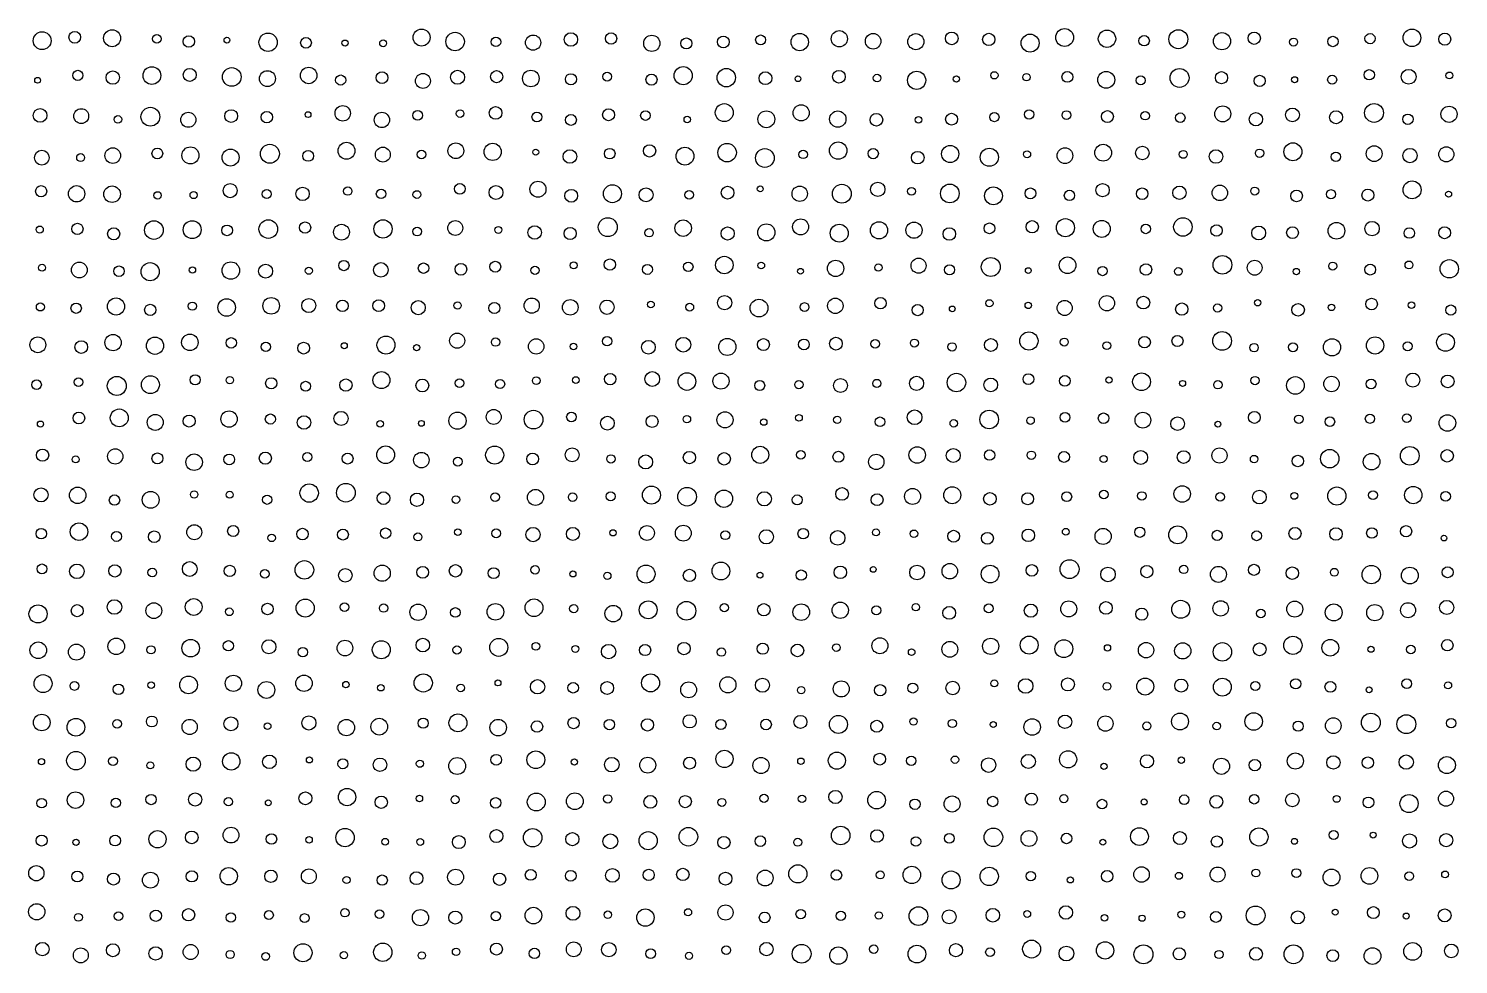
# Model space of a CAD drawing. Extents: x -295 to 305, y -195 to 205.
# Drawn here: x -294.6 to -219.4, y 5.4 to 54.6 of the extents above; entities that cross this region are included whole.
import ezdxf

# ---------------------------------------------------------------- set-up
doc = ezdxf.new("R2010")
doc.units = 0

msp = doc.modelspace()

# ---------------------------------------------------------------- linework, layer by layer
at = {"layer": 'VIA'}
for centre, radius in [((-293.8758, 53.9745), 0.4685), ((-292.1609, 54.1543), 0.3089), ((-290.1976, 54.1022), 0.4441), ((-287.8473, 54.0689), 0.2275), ((-286.1644, 53.9352), 0.3034), ((-284.1614, 54.0049), 0.153), ((-281.9967, 53.8926), 0.4821), ((-280.0061, 53.8612), 0.2831), ((-273.9289, 54.1386), 0.4465), ((-272.1679, 53.9296), 0.4846), ((-270.0225, 53.912), 0.2513), ((-268.0697, 53.8712), 0.3992), ((-266.0817, 54.0368), 0.3553), ((-263.9711, 54.0903), 0.2984), ((-261.8292, 53.8365), 0.4279), ((-260.0118, 53.8285), 0.2907), ((-258.0697, 53.9072), 0.3138), ((-256.1108, 54.016), 0.26), ((-254.056, 53.9031), 0.4568), ((-251.9734, 54.0741), 0.4279), ((-250.1954, 53.9438), 0.4096), ((-247.9505, 53.9228), 0.422), ((-246.062, 54.0953), 0.3333), ((-244.1184, 54.0412), 0.3263), ((-241.9441, 53.8467), 0.4718), ((-240.1305, 54.1424), 0.4691), ((-237.9034, 54.0749), 0.4558), ((-235.9528, 53.9702), 0.2748), ((-234.153, 54.0515), 0.4994), ((-231.861, 53.9456), 0.4519), ((-230.1652, 54.1038), 0.3224), ((-226.0263, 53.9316), 0.2727), ((-224.0769, 54.0827), 0.2692), ((-221.8754, 54.1239), 0.4629), ((-220.15, 54.0562), 0.3177), ((-277.9547, 53.8486), 0.1613), ((-275.9517, 53.8373), 0.1809), ((-228.0986, 53.9005), 0.21), ((-260.179, 52.1345), 0.4771), ((-294.1122, 51.8903), 0.1517), ((-292.0031, 52.1523), 0.2664), ((-290.161, 52.0342), 0.3537), ((-288.107, 52.1402), 0.4645), ((-286.1164, 52.1755), 0.3399), ((-283.9078, 52.067), 0.4907), ((-282.0338, 51.98), 0.4177), ((-279.8651, 52.1452), 0.4326), ((-278.1836, 51.9055), 0.2671), ((-276.0106, 52.0289), 0.3099), ((-273.8578, 51.8579), 0.3941), ((-272.037, 52.05), 0.3674), ((-269.9842, 52.0815), 0.3173), ((-268.1874, 51.9868), 0.4356), ((-266.0803, 51.9462), 0.2936), ((-264.1762, 52.0839), 0.2313), ((-261.8452, 51.925), 0.2935), ((-257.9133, 52.0301), 0.4837), ((-255.8564, 52.0014), 0.3365), ((-254.146, 51.972), 0.1504), ((-251.9913, 52.0803), 0.3324), ((-249.9897, 52.0088), 0.1997), ((-247.9101, 51.8897), 0.4767), ((-245.8211, 51.9561), 0.1664), ((-243.821, 52.1524), 0.1911), ((-242.1359, 52.052), 0.1928), ((-239.9846, 52.0701), 0.2847), ((-237.9425, 51.9155), 0.4444), ((-236.1368, 51.8852), 0.2377), ((-234.0896, 52.0148), 0.497), ((-231.884, 52.0285), 0.3213), ((-229.8798, 51.8626), 0.2952), ((-228.0408, 51.9229), 0.1588), ((-226.068, 51.9238), 0.2369), ((-224.1166, 52.1807), 0.2705), ((-222.0499, 52.077), 0.3894), ((-219.9054, 52.146), 0.1816), ((-293.9821, 50.0447), 0.3582), ((-291.8217, 50.0066), 0.3911), ((-288.1865, 49.9757), 0.4955), ((-278.0768, 50.1548), 0.4047), ((-270.0428, 50.1766), 0.3325), ((-264.101, 50.0815), 0.3142), ((-258.0188, 50.1903), 0.4722), ((-253.9777, 50.1778), 0.4249), ((-231.8175, 50.1228), 0.423), ((-228.1552, 50.0688), 0.3626), ((-223.868, 50.1737), 0.4956), ((-219.9235, 50.1036), 0.4241), ((-289.8887, 49.8344), 0.1997), ((-286.193, 49.8143), 0.3964), ((-283.9398, 50.007), 0.3353), ((-282.0663, 49.956), 0.3029), ((-279.8985, 50.0854), 0.1536), ((-276.0157, 49.8045), 0.4027), ((-274.1374, 50.0459), 0.2557), ((-271.9073, 50.1392), 0.2015), ((-267.8692, 49.9617), 0.2583), ((-266.0812, 49.8041), 0.2865), ((-262.1625, 50.039), 0.254), ((-259.9666, 49.8306), 0.1693), ((-255.8093, 49.84), 0.4442), ((-252.0522, 49.8495), 0.429), ((-250.0248, 49.8138), 0.3321), ((-247.8137, 49.8111), 0.1703), ((-246.0743, 49.8444), 0.3112), ((-243.8216, 49.9562), 0.2417), ((-241.9953, 50.098), 0.2459), ((-240.0357, 50.0601), 0.2325), ((-237.8812, 49.9833), 0.3148), ((-235.8947, 50.0272), 0.2234), ((-234.0507, 49.925), 0.2489), ((-230.0758, 49.8424), 0.3479), ((-225.8636, 49.9481), 0.3424), ((-222.086, 49.8398), 0.2737), ((-293.8906, 47.8209), 0.3878), ((-290.1629, 47.9309), 0.4107), ((-287.8202, 48.0441), 0.2816), ((-286.0821, 47.9431), 0.448), ((-283.9722, 47.8253), 0.4462), ((-281.9039, 48.0281), 0.4988), ((-279.892, 47.9154), 0.2855), ((-277.8768, 48.186), 0.4432), ((-275.9671, 47.9824), 0.3914), ((-273.9306, 47.9898), 0.2272), ((-272.132, 48.1858), 0.4149), ((-270.195, 48.1267), 0.4542), ((-267.9277, 48.1113), 0.1585), ((-266.1332, 47.8837), 0.3584), ((-264.0402, 48.0333), 0.2795), ((-261.9492, 48.176), 0.3232), ((-260.087, 47.9012), 0.4698), ((-257.8729, 48.0879), 0.4869), ((-255.8878, 47.8047), 0.4917), ((-253.872, 47.9932), 0.2227), ((-252.0327, 48.1952), 0.4572), ((-250.1901, 48.0337), 0.2689), ((-247.8503, 47.8226), 0.3309), ((-246.146, 48.0179), 0.4517), ((-244.0876, 47.8451), 0.4768), ((-242.1026, 48.0021), 0.1843), ((-240.1127, 47.9269), 0.4122), ((-238.1013, 48.0827), 0.4422), ((-236.0459, 48.0671), 0.3569), ((-233.8916, 47.9966), 0.2097), ((-232.1755, 47.8808), 0.3568), ((-229.8829, 48.0562), 0.2211), ((-228.1349, 48.1295), 0.4736), ((-225.8736, 47.8674), 0.2486), ((-223.8599, 48.0321), 0.4128), ((-221.9771, 47.9315), 0.3764), ((-220.0689, 47.9974), 0.397), ((-291.851, 47.8262), 0.2084), ((-221.8666, 46.13), 0.4729), ((-293.9271, 46.0566), 0.2928), ((-292.0644, 45.9206), 0.4299), ((-290.1997, 45.9009), 0.435), ((-287.8068, 45.8387), 0.1946), ((-285.9127, 45.856), 0.1878), ((-283.9919, 46.0886), 0.3706), ((-282.0678, 45.9067), 0.2376), ((-280.1845, 45.9167), 0.3524), ((-277.8109, 46.0639), 0.2192), ((-276.0628, 45.9171), 0.2474), ((-274.1783, 45.8823), 0.2038), ((-271.922, 46.18), 0.2817), ((-270.0196, 45.9923), 0.3655), ((-267.8121, 46.1603), 0.4202), ((-266.0663, 45.8167), 0.3357), ((-263.8985, 45.9267), 0.4719), ((-262.1327, 45.8678), 0.3675), ((-259.8699, 45.8668), 0.2283), ((-257.8471, 45.9808), 0.3362), ((-256.1318, 46.1791), 0.1548), ((-254.0555, 45.923), 0.4048), ((-251.8418, 45.9256), 0.4969), ((-249.9501, 46.1545), 0.3763), ((-248.1791, 46.0522), 0.2057), ((-246.1642, 45.9396), 0.4912), ((-243.871, 45.8149), 0.4689), ((-241.9281, 45.9423), 0.2846), ((-239.8787, 45.8383), 0.2695), ((-238.1326, 46.1139), 0.3495), ((-236.0552, 45.9278), 0.305), ((-234.0959, 45.9772), 0.3516), ((-231.9726, 45.9688), 0.4077), ((-230.1373, 46.066), 0.2081), ((-227.9385, 45.8119), 0.3066), ((-226.1297, 45.8977), 0.2424), ((-224.1905, 45.8576), 0.3163), ((-219.9486, 45.9025), 0.1595), ((-292.0181, 44.0734), 0.2955), ((-288.0016, 44.0142), 0.4894), ((-285.9886, 44.0346), 0.4727), ((-281.9873, 44.0658), 0.4898), ((-280.0527, 44.1449), 0.2951), ((-275.9595, 44.0732), 0.4812), ((-272.1623, 44.1215), 0.3923), ((-264.1453, 44.1659), 0.4978), ((-260.1815, 44.1142), 0.4299), ((-254.0075, 44.1813), 0.4184), ((-249.8847, 44.0005), 0.4523), ((-248.0464, 44.0058), 0.4252), ((-244.0816, 44.1047), 0.2835), ((-241.8304, 44.1875), 0.3213), ((-240.0893, 44.1384), 0.4767), ((-238.179, 44.0781), 0.447), ((-233.9143, 44.1777), 0.486), ((-225.8428, 43.9782), 0.4409), ((-223.9704, 44.0917), 0.3792), ((-294.0004, 44.0415), 0.1862), ((-290.1132, 43.817), 0.3187), ((-284.1538, 43.9966), 0.2817), ((-278.1419, 43.9001), 0.4159), ((-274.1637, 43.9336), 0.2308), ((-269.896, 44.0201), 0.1808), ((-267.9884, 43.8871), 0.354), ((-266.1192, 43.8319), 0.321), ((-261.9728, 43.875), 0.2232), ((-257.8421, 43.8354), 0.3454), ((-255.8069, 43.8905), 0.4504), ((-251.9764, 43.8505), 0.4719), ((-246.1865, 43.8099), 0.3279), ((-235.8653, 44.0716), 0.2471), ((-232.1424, 43.9928), 0.3005), ((-229.9295, 43.8599), 0.3635), ((-228.1513, 43.8759), 0.3106), ((-222.0132, 43.8566), 0.2772), ((-220.1553, 43.8735), 0.3146), ((-293.8818, 42.0339), 0.1814), ((-291.9193, 41.9118), 0.4157), ((-289.8355, 41.8488), 0.2755), ((-288.1981, 41.8231), 0.4764), ((-283.958, 41.8851), 0.4586), ((-282.1284, 41.855), 0.3675), ((-278.0125, 42.1476), 0.2705), ((-276.0716, 41.919), 0.3825), ((-273.8267, 42.0108), 0.2748), ((-271.864, 41.9519), 0.3096), ((-270.0564, 42.0848), 0.2861), ((-267.9708, 41.896), 0.2161), ((-265.9322, 42.1585), 0.1823), ((-264.0326, 42.1974), 0.2987), ((-262.0602, 41.9441), 0.2621), ((-259.9106, 42.0849), 0.247), ((-258.0169, 42.1742), 0.4585), ((-256.0746, 42.1504), 0.1739), ((-252.1675, 41.9985), 0.4271), ((-249.9195, 42.0415), 0.1934), ((-247.8073, 42.141), 0.3966), ((-246.1797, 41.9219), 0.263), ((-244.0142, 42.0741), 0.4976), ((-239.9749, 42.1612), 0.437), ((-238.1336, 41.8602), 0.246), ((-235.8554, 41.9396), 0.3064), ((-231.8365, 42.1834), 0.4897), ((-230.1414, 42.0328), 0.3901), ((-226.0403, 42.116), 0.2101), ((-224.0673, 41.9328), 0.2837), ((-222.0305, 42.1778), 0.2082), ((-219.9126, 41.9776), 0.4801), ((-285.9757, 41.9126), 0.1699), ((-279.8565, 41.8713), 0.185), ((-254.013, 41.8476), 0.1532), ((-242.0388, 41.8829), 0.1528), ((-234.1498, 41.8378), 0.2032), ((-227.9505, 41.8334), 0.1676), ((-293.9662, 39.9712), 0.2137), ((-292.0854, 39.9041), 0.273), ((-289.9902, 39.993), 0.4499), ((-288.1913, 39.812), 0.2983), ((-285.9757, 40.0113), 0.2151), ((-284.173, 39.9432), 0.4601), ((-281.8358, 40.029), 0.4356), ((-279.8597, 40.044), 0.3716), ((-278.0907, 40.026), 0.3038), ((-276.1862, 40.0369), 0.3083), ((-274.1042, 39.9326), 0.3696), ((-272.0358, 40.0485), 0.1908), ((-270.1029, 39.912), 0.2928), ((-268.1421, 40.0399), 0.4004), ((-266.1167, 39.9491), 0.408), ((-264.1867, 39.9558), 0.3748), ((-261.8752, 40.098), 0.1762), ((-259.8378, 39.9587), 0.2081), ((-258.004, 40.1944), 0.3742), ((-256.1954, 39.9103), 0.4679), ((-253.8019, 39.9622), 0.2342), ((-252.183, 40.0291), 0.4049), ((-249.8054, 40.1643), 0.3017), ((-247.8518, 39.8042), 0.2926), ((-246.0367, 39.8691), 0.1501), ((-244.0849, 40.1624), 0.1908), ((-242.0407, 40.054), 0.1699), ((-240.1292, 39.9174), 0.3973), ((-237.9083, 40.1674), 0.4045), ((-235.9912, 40.1996), 0.3365), ((-233.9725, 39.8583), 0.3254), ((-232.091, 39.916), 0.215), ((-229.9825, 40.1931), 0.1691), ((-227.8604, 39.8165), 0.3297), ((-226.1024, 39.9463), 0.1688), ((-223.9946, 40.1241), 0.3037), ((-221.8925, 40.0584), 0.1742), ((-219.8271, 39.806), 0.2672), ((-294.1022, 37.9807), 0.4153), ((-290.1478, 38.0958), 0.4304), ((-287.9451, 37.93), 0.4522), ((-286.1094, 38.1074), 0.4321), ((-283.9337, 38.081), 0.2742), ((-275.8025, 37.9666), 0.4735), ((-272.0607, 38.1964), 0.3949), ((-270.0421, 38.1219), 0.2212), ((-264.1795, 38.1657), 0.2469), ((-260.1724, 37.9848), 0.3861), ((-252.1503, 38.0392), 0.3336), ((-242.0092, 38.1815), 0.4803), ((-240.1479, 38.1253), 0.2105), ((-235.9297, 38.1181), 0.3045), ((-234.1999, 38.1809), 0.2918), ((-231.8535, 38.184), 0.4927), ((-223.814, 37.9433), 0.4553), ((-220.1086, 38.1031), 0.4668), ((-291.8191, 37.8616), 0.3331), ((-282.1151, 37.8734), 0.2422), ((-280.1293, 37.805), 0.3098), ((-277.9933, 37.9307), 0.1583), ((-274.1926, 37.8293), 0.1639), ((-267.9078, 37.8922), 0.4036), ((-265.9472, 37.8963), 0.174), ((-262.0068, 37.849), 0.3626), ((-257.8604, 37.8667), 0.4503), ((-255.9609, 37.9876), 0.3155), ((-253.8357, 37.9974), 0.2861), ((-250.0839, 38.0335), 0.2253), ((-248.0243, 38.0708), 0.2088), ((-246.0483, 37.8648), 0.2229), ((-244.0048, 37.9693), 0.3391), ((-237.9137, 37.935), 0.2077), ((-230.1725, 37.8288), 0.2233), ((-228.1279, 37.8509), 0.2349), ((-226.0752, 37.8496), 0.4519), ((-222.1, 37.9039), 0.2404), ((-294.1687, 35.8803), 0.2519), ((-291.9631, 36.0142), 0.2269), ((-289.9523, 35.815), 0.4994), ((-288.1846, 35.882), 0.4714), ((-285.8325, 36.1337), 0.2662), ((-284.0138, 36.1227), 0.1931), ((-281.8332, 35.9547), 0.2955), ((-277.9079, 35.8643), 0.3229), ((-276.0426, 36.1217), 0.4469), ((-273.8884, 35.839), 0.3358), ((-271.9408, 35.9559), 0.2272), ((-269.8031, 35.9159), 0.24), ((-267.9033, 36.0941), 0.2009), ((-265.8253, 36.1256), 0.1749), ((-264.0203, 36.1763), 0.3), ((-261.807, 36.1799), 0.3876), ((-259.9818, 36.048), 0.4635), ((-258.1948, 36.0712), 0.4232), ((-256.1566, 35.8399), 0.2624), ((-254.0998, 35.8829), 0.2183), ((-251.9144, 35.8382), 0.3665), ((-250.0015, 35.9475), 0.2155), ((-247.9123, 35.9506), 0.3726), ((-245.8168, 35.9942), 0.4849), ((-244.0152, 35.8661), 0.361), ((-242.0337, 36.1746), 0.284), ((-240.1203, 36.0803), 0.282), ((-237.8024, 36.1323), 0.1649), ((-236.0885, 36.0378), 0.4661), ((-233.9286, 35.9488), 0.1553), ((-232.0734, 35.8762), 0.221), ((-230.1226, 36.0974), 0.2178), ((-228.0003, 35.8425), 0.4615), ((-226.1039, 35.9191), 0.4067), ((-224.0229, 35.9186), 0.2605), ((-221.8279, 36.1224), 0.3698), ((-219.9957, 36.0536), 0.3363), ((-280.0259, 35.8008), 0.259), ((-289.8211, 34.1344), 0.4699), ((-270.141, 34.1843), 0.3936), ((-293.9622, 33.8081), 0.1627), ((-291.9414, 34.1283), 0.3059), ((-287.9299, 33.8999), 0.42), ((-286.1457, 33.9691), 0.3172), ((-284.0506, 34.0726), 0.4295), ((-281.8778, 34.0751), 0.2673), ((-280.1124, 33.8935), 0.3552), ((-278.1637, 34.1063), 0.3716), ((-276.1112, 33.824), 0.1738), ((-273.9404, 33.8472), 0.1519), ((-272.0442, 33.9865), 0.453), ((-268.0456, 34.0436), 0.4911), ((-266.0559, 34.1821), 0.2501), ((-264.1637, 33.8541), 0.3631), ((-261.8154, 33.9494), 0.3173), ((-259.9829, 34.0702), 0.1947), ((-257.984, 34.0329), 0.4233), ((-255.9434, 33.9109), 0.1661), ((-254.0933, 34.1375), 0.1754), ((-252.0846, 34.0319), 0.1876), ((-249.8327, 33.9287), 0.2546), ((-248.0143, 34.167), 0.3842), ((-245.958, 33.8487), 0.1967), ((-244.098, 34.0518), 0.4869), ((-241.9235, 33.99), 0.1993), ((-240.1058, 34.1632), 0.2555), ((-238.0839, 34.1157), 0.2786), ((-236.0172, 34.0168), 0.4141), ((-234.1909, 33.8308), 0.359), ((-232.0747, 33.8048), 0.154), ((-230.1562, 34.1606), 0.3125), ((-227.8185, 34.0625), 0.2207), ((-226.1879, 33.9341), 0.2537), ((-224.0814, 34.0912), 0.2434), ((-222.1459, 34.1222), 0.2318), ((-220.0102, 33.8671), 0.4369), ((-293.8527, 32.1724), 0.3218), ((-290.0335, 32.1097), 0.4004), ((-282.1422, 32.0152), 0.3191), ((-279.9365, 32.0774), 0.2418), ((-275.8187, 32.1946), 0.4654), ((-273.9417, 31.9154), 0.4074), ((-270.0894, 32.1808), 0.4739), ((-266.0185, 32.195), 0.3655), ((-259.8547, 32.0476), 0.3241), ((-256.1314, 32.1928), 0.449), ((-253.9953, 32.1932), 0.2213), ((-252.0189, 32.088), 0.2883), ((-247.8782, 32.1839), 0.4326), ((-245.9813, 32.1572), 0.3677), ((-244.0725, 32.1806), 0.2719), ((-241.8808, 32.1697), 0.224), ((-240.1578, 32.0835), 0.2869), ((-236.1317, 32.0481), 0.3658), ((-233.8735, 32.0725), 0.3345), ((-231.9926, 32.1568), 0.3994), ((-226.1947, 31.9904), 0.4849), ((-221.9882, 32.1389), 0.4906), ((-220.0213, 32.1404), 0.3289), ((-292.1103, 31.9507), 0.1833), ((-287.8144, 32.003), 0.2899), ((-285.887, 31.8029), 0.4347), ((-284.0432, 31.949), 0.285), ((-277.8206, 31.9958), 0.2881), ((-272.0243, 31.8349), 0.233), ((-268.0948, 31.9733), 0.3116), ((-263.9754, 31.9739), 0.222), ((-262.1511, 31.8173), 0.3666), ((-258.0266, 31.9816), 0.3284), ((-250.0319, 31.8207), 0.4048), ((-238.0808, 31.9713), 0.1883), ((-230.1713, 31.967), 0.1979), ((-227.8718, 31.8671), 0.2993), ((-223.9951, 31.8313), 0.4358), ((-293.9339, 30.0849), 0.3695), ((-292.0107, 30.0649), 0.4327), ((-290.0721, 29.8141), 0.2723), ((-288.1698, 29.8233), 0.4429), ((-285.8825, 30.1091), 0.1925), ((-284.0191, 30.0912), 0.1834), ((-282.0489, 29.8299), 0.2418), ((-279.8388, 30.1833), 0.4831), ((-277.91, 30.1997), 0.4898), ((-275.9323, 29.9131), 0.3336), ((-274.1715, 29.8292), 0.3491), ((-270.069, 29.9614), 0.2291), ((-267.9424, 29.9536), 0.4224), ((-265.9897, 29.9645), 0.224), ((-263.9905, 30.0094), 0.2386), ((-261.8464, 30.0728), 0.4739), ((-259.9756, 29.9917), 0.4908), ((-258.0388, 29.8854), 0.4567), ((-255.9179, 29.877), 0.3753), ((-254.1851, 29.8228), 0.2611), ((-251.8293, 30.1343), 0.3345), ((-249.987, 29.8319), 0.3116), ((-248.1236, 30.006), 0.4196), ((-246.0363, 30.0685), 0.4489), ((-244.0572, 29.8766), 0.3301), ((-242.071, 29.8796), 0.3125), ((-240.0177, 29.9889), 0.2598), ((-238.0731, 30.1052), 0.2266), ((-236.0702, 30.0293), 0.2212), ((-233.9501, 30.1329), 0.4319), ((-231.9537, 29.9858), 0.2307), ((-229.8913, 29.9683), 0.3609), ((-228.0594, 30.034), 0.1803), ((-225.8226, 30.0255), 0.4763), ((-223.9195, 30.0721), 0.2309), ((-221.8068, 30.0761), 0.4538), ((-220.108, 30.0082), 0.2538), ((-272.1259, 29.8415), 0.2013), ((-291.9402, 28.1507), 0.4594), ((-293.9199, 28.0453), 0.2741), ((-289.9622, 27.901), 0.2644), ((-287.9822, 27.8826), 0.3056), ((-285.8757, 28.1225), 0.3931), ((-283.8334, 28.1819), 0.2911), ((-281.8089, 27.8211), 0.1955), ((-280.1876, 28.0241), 0.3025), ((-278.0659, 27.9978), 0.2893), ((-275.8223, 28.0702), 0.2742), ((-274.1232, 27.8724), 0.2094), ((-272.0302, 28.1213), 0.1724), ((-270.0084, 28.0634), 0.229), ((-268.0703, 27.9976), 0.376), ((-265.9788, 28.0303), 0.3423), ((-263.8706, 28.0902), 0.1653), ((-262.0867, 28.0826), 0.3917), ((-260.1749, 28.0701), 0.416), ((-257.9649, 27.9666), 0.2355), ((-255.8092, 27.8815), 0.3739), ((-253.8715, 28.0436), 0.2773), ((-252.0585, 27.8214), 0.3835), ((-250.0422, 28.1115), 0.1832), ((-248.0519, 28.0406), 0.1978), ((-245.9629, 27.9113), 0.3135), ((-244.1894, 27.8022), 0.3118), ((-242.0421, 27.9576), 0.3284), ((-240.0677, 28.1433), 0.1806), ((-238.1082, 27.902), 0.4241), ((-236.1794, 28.1205), 0.2693), ((-234.1889, 27.9835), 0.4709), ((-232.1112, 27.9571), 0.2671), ((-230.0405, 27.9336), 0.2563), ((-228.0203, 28.0569), 0.3185), ((-225.8707, 28.0319), 0.3284), ((-223.9806, 28.0798), 0.2759), ((-222.1866, 28.1728), 0.2977), ((-220.191, 27.8154), 0.1504), ((-293.8844, 26.1927), 0.2595), ((-292.0484, 26.0659), 0.3822), ((-290.0521, 26.0883), 0.3252), ((-286.1154, 26.1897), 0.3889), ((-284.0147, 26.0863), 0.2986), ((-280.0892, 26.1395), 0.4873), ((-276.0008, 25.967), 0.427), ((-273.8699, 26.013), 0.3111), ((-272.1471, 26.0889), 0.3291), ((-267.9653, 26.1453), 0.2233), ((-262.1334, 25.9223), 0.4736), ((-258.1957, 26.0811), 0.4674), ((-251.9178, 26.0115), 0.33), ((-250.1898, 26.167), 0.1526), ((-247.8858, 26.0016), 0.3879), ((-246.1659, 26.0712), 0.408), ((-244.0462, 25.9216), 0.4649), ((-241.8509, 26.1156), 0.3043), ((-239.8699, 26.1815), 0.4966), ((-235.8095, 26.0515), 0.3237), ((-233.8715, 26.1671), 0.2222), ((-232.0467, 25.9056), 0.4203), ((-230.1779, 26.1416), 0.2918), ((-224.0114, 25.8935), 0.4843), ((-288.0836, 26.0039), 0.228), ((-282.17, 25.9338), 0.2299), ((-277.9414, 25.8563), 0.3544), ((-270.1408, 25.9683), 0.2872), ((-265.974, 25.9289), 0.1587), ((-264.1638, 25.8288), 0.1888), ((-259.8526, 25.8466), 0.324), ((-256.141, 25.8676), 0.1543), ((-253.9735, 25.8664), 0.2723), ((-237.8523, 25.902), 0.3836), ((-228.1629, 25.9703), 0.33), ((-225.9523, 26.0157), 0.2061), ((-221.9858, 25.8434), 0.4405), ((-219.9983, 26.0157), 0.287), ((-294.0914, 23.8231), 0.4757), ((-292.0299, 23.9954), 0.3166), ((-290.0749, 24.1869), 0.3831), ((-288.0032, 23.9952), 0.4176), ((-285.9086, 24.1895), 0.4401), ((-284.0401, 23.9353), 0.2016), ((-282.0326, 24.0849), 0.3006), ((-280.0472, 24.1306), 0.4771), ((-277.9806, 24.1815), 0.2232), ((-275.925, 24.1329), 0.2211), ((-274.1134, 23.9111), 0.4304), ((-272.1542, 23.9009), 0.2529), ((-270.0493, 23.9353), 0.437), ((-268.0209, 24.1512), 0.4663), ((-265.933, 24.1032), 0.2164), ((-263.8524, 23.8391), 0.4374), ((-262.0173, 24.0404), 0.4703), ((-260.0091, 23.9901), 0.4931), ((-258.0189, 24.1522), 0.2157), ((-255.9409, 24.0454), 0.3253), ((-253.9733, 23.9178), 0.4348), ((-251.9256, 24.0172), 0.4274), ((-250.0283, 24.0127), 0.2387), ((-247.9463, 24.1757), 0.194), ((-246.1973, 23.8809), 0.3355), ((-244.1191, 24.115), 0.2346), ((-241.9038, 23.9961), 0.3469), ((-239.916, 24.0892), 0.42), ((-237.9597, 24.141), 0.3348), ((-236.0759, 23.813), 0.3175), ((-234.025, 24.0674), 0.4735), ((-231.9288, 24.1151), 0.4037), ((-229.8169, 23.8429), 0.2234), ((-228.0344, 24.078), 0.4203), ((-225.9865, 23.9036), 0.4439), ((-223.8262, 23.8898), 0.427), ((-222.0783, 24.0216), 0.394), ((-220.0462, 24.1657), 0.3714), ((-289.9808, 22.1199), 0.4352), ((-249.838, 22.1535), 0.4203), ((-244.0158, 22.1226), 0.426), ((-241.9955, 22.1841), 0.4719), ((-228.1322, 22.17), 0.4796), ((-294.0786, 21.9135), 0.4348), ((-292.0723, 21.8171), 0.4221), ((-288.1523, 21.9368), 0.2148), ((-286.0676, 22.0231), 0.4614), ((-284.0874, 22.1488), 0.2713), ((-281.9552, 22.0975), 0.3689), ((-280.1728, 21.8132), 0.2533), ((-277.9567, 22.0288), 0.4108), ((-276.0465, 21.9411), 0.4728), ((-273.8645, 22.1828), 0.3583), ((-272.0707, 21.9305), 0.2171), ((-269.8743, 22.0636), 0.4706), ((-267.9217, 22.1211), 0.204), ((-265.8465, 21.9846), 0.1829), ((-264.0999, 21.8457), 0.3783), ((-262.1796, 21.9252), 0.2955), ((-260.1374, 22.0043), 0.3255), ((-258.1677, 21.8141), 0.2197), ((-255.9949, 21.9942), 0.2944), ((-254.1727, 21.9026), 0.3313), ((-252.1264, 22.0526), 0.1976), ((-248.1712, 21.8156), 0.1741), ((-246.163, 21.9648), 0.4176), ((-240.1728, 21.9954), 0.4687), ((-237.8768, 22.038), 0.1662), ((-235.85, 21.9181), 0.4033), ((-233.9221, 21.8804), 0.4265), ((-231.8373, 21.8279), 0.4858), ((-229.8808, 21.9643), 0.3382), ((-226.1654, 22.0474), 0.4397), ((-224.0293, 21.9684), 0.162), ((-221.9346, 21.9494), 0.2244), ((-220.014, 22.1787), 0.2992), ((-293.8264, 20.1605), 0.4703), ((-286.1798, 20.0887), 0.4643), ((-283.8235, 20.1745), 0.4277), ((-280.1103, 20.1777), 0.4311), ((-273.8433, 20.1951), 0.4793), ((-269.9158, 20.196), 0.1556), ((-267.8364, 19.9914), 0.3778), ((-261.8963, 20.1985), 0.4731), ((-257.8321, 20.0951), 0.4268), ((-256.0157, 20.0731), 0.3673), ((-251.8726, 19.8795), 0.4231), ((-243.825, 20.1707), 0.1844), ((-242.1797, 20.0337), 0.3831), ((-239.9577, 20.1167), 0.342), ((-235.8959, 20.006), 0.4466), ((-234.0035, 20.0563), 0.3413), ((-231.8399, 19.975), 0.4709), ((-227.9853, 20.1467), 0.2702), ((-222.1458, 20.1524), 0.2549), ((-292.1771, 20.0366), 0.2313), ((-289.8644, 19.8592), 0.2751), ((-288.1468, 20.0787), 0.1749), ((-282.0867, 19.8258), 0.4422), ((-277.9063, 20.1065), 0.1694), ((-276.0729, 19.9416), 0.1708), ((-271.8758, 19.9294), 0.1979), ((-265.9636, 19.9411), 0.2794), ((-264.1767, 19.9277), 0.3376), ((-259.8942, 19.8351), 0.4162), ((-253.9785, 19.8127), 0.1907), ((-249.8243, 19.8105), 0.2992), ((-248.1103, 19.9241), 0.2591), ((-246.0123, 19.9273), 0.357), ((-237.9037, 20.0157), 0.2075), ((-230.1086, 20.0348), 0.237), ((-226.1606, 19.9886), 0.2851), ((-224.1252, 19.8325), 0.1555), ((-219.9723, 20.0665), 0.1854), ((-293.895, 18.1127), 0.437), ((-292.0995, 17.8631), 0.4669), ((-289.9379, 18.0399), 0.2274), ((-288.1089, 18.1671), 0.2879), ((-286.1212, 17.8795), 0.4006), ((-283.9497, 18.0456), 0.3673), ((-282.0262, 17.9179), 0.1771), ((-279.8551, 18.0897), 0.3713), ((-277.8843, 17.8446), 0.4311), ((-276.1548, 17.894), 0.4396), ((-273.8478, 18.0799), 0.2664), ((-272.0204, 18.0939), 0.4703), ((-269.904, 17.8463), 0.4339), ((-267.8636, 17.8988), 0.3011), ((-265.9434, 18.0805), 0.2935), ((-264.06, 18.0034), 0.2745), ((-262.059, 17.9884), 0.3234), ((-259.8393, 18.175), 0.3484), ((-258.1942, 18.006), 0.267), ((-255.8246, 18.0064), 0.2797), ((-254.0177, 18.1441), 0.3439), ((-252.0186, 18.0138), 0.4732), ((-250.0065, 17.9173), 0.3129), ((-248.0723, 18.1621), 0.1892), ((-246.0321, 18.0613), 0.2136), ((-243.8828, 18.0082), 0.1581), ((-241.8361, 17.8754), 0.4352), ((-240.1119, 18.1513), 0.3543), ((-237.9857, 18.0562), 0.4023), ((-235.8063, 17.9307), 0.2111), ((-234.0656, 18.1658), 0.4461), ((-232.1352, 17.9231), 0.201), ((-230.1948, 18.1679), 0.46), ((-227.8572, 17.9237), 0.2675), ((-226.009, 17.9485), 0.4136), ((-224.034, 18.1103), 0.4954), ((-222.1697, 18.0234), 0.4966), ((-219.8122, 18.0782), 0.2503), ((-292.0972, 16.1068), 0.4889), ((-267.9254, 16.1558), 0.4661), ((-258.009, 16.199), 0.4546), ((-252.1014, 16.1071), 0.4495), ((-239.9478, 16.1746), 0.4505), ((-293.909, 16.052), 0.1639), ((-290.1502, 16.0815), 0.2311), ((-288.1883, 15.8599), 0.1798), ((-285.9336, 15.921), 0.3743), ((-283.9345, 16.0648), 0.4566), ((-281.9266, 16.0449), 0.3581), ((-279.8281, 16.1454), 0.1576), ((-278.0649, 15.9427), 0.263), ((-276.1176, 15.8915), 0.3551), ((-274.0201, 15.9465), 0.1884), ((-272.0613, 15.8251), 0.4454), ((-270.0077, 16.1512), 0.2852), ((-265.9009, 16.0401), 0.1618), ((-263.932, 15.8965), 0.3822), ((-262.043, 15.8698), 0.4175), ((-259.8432, 15.9769), 0.313), ((-256.0894, 15.8544), 0.4252), ((-253.9916, 16.0772), 0.169), ((-249.8496, 16.1867), 0.3094), ((-248.1959, 16.103), 0.2486), ((-245.8931, 16.1574), 0.1937), ((-244.1258, 15.8722), 0.3819), ((-242.0376, 16.0658), 0.3709), ((-238.0613, 15.8091), 0.1584), ((-235.8021, 16.0729), 0.347), ((-233.9981, 16.1327), 0.1673), ((-231.8873, 15.8106), 0.4229), ((-230.136, 15.8741), 0.3023), ((-228.0018, 16.088), 0.4238), ((-226.0043, 16.0142), 0.3511), ((-224.1946, 15.9996), 0.3018), ((-222.1762, 16.0291), 0.3757), ((-220.038, 15.8736), 0.4449), ((-292.1206, 14.032), 0.4326), ((-288.1484, 14.0605), 0.2717), ((-285.8315, 14.0626), 0.3466), ((-280.0385, 14.1272), 0.3399), ((-277.8476, 14.1908), 0.4556), ((-274.0475, 14.1141), 0.1719), ((-267.9024, 13.9323), 0.4706), ((-265.8735, 13.9712), 0.441), ((-264.1449, 14.0938), 0.2225), ((-255.9287, 14.1247), 0.216), ((-253.9345, 14.1025), 0.194), ((-252.1778, 14.1973), 0.3479), ((-250.014, 14.0265), 0.4613), ((-241.877, 14.085), 0.3195), ((-240.1738, 14.1084), 0.2125), ((-233.8464, 14.0513), 0.2527), ((-232.1535, 13.944), 0.3361), ((-230.1654, 14.0761), 0.2496), ((-228.1594, 14.0377), 0.3542), ((-222.0274, 13.849), 0.4769), ((-220.0827, 14.107), 0.3963), ((-293.8996, 13.8713), 0.2532), ((-290.0015, 13.8875), 0.2452), ((-284.0816, 13.9459), 0.2171), ((-281.9874, 13.8925), 0.1539), ((-276.0487, 13.9163), 0.3233), ((-272.1698, 14.0544), 0.2118), ((-270.0358, 13.8853), 0.2757), ((-261.906, 13.9385), 0.3388), ((-260.069, 13.9523), 0.3195), ((-258.143, 13.9101), 0.2074), ((-247.9962, 13.8127), 0.2733), ((-246.0433, 13.8277), 0.4212), ((-243.9109, 13.9601), 0.2746), ((-238.1654, 13.8262), 0.2484), ((-235.951, 13.9372), 0.1594), ((-225.8336, 14.0942), 0.1789), ((-224.1608, 13.91), 0.2836), ((-293.9034, 11.9059), 0.2892), ((-290.0378, 11.9023), 0.2832), ((-287.8101, 11.9733), 0.4535), ((-286.0103, 12.0681), 0.3315), ((-283.9468, 12.1919), 0.4144), ((-281.8238, 11.9843), 0.2773), ((-279.8468, 11.9402), 0.1723), ((-277.9555, 12.0601), 0.4826), ((-271.9725, 11.8227), 0.3394), ((-269.9999, 12.1398), 0.3429), ((-268.0897, 12.0528), 0.4852), ((-266.0063, 11.9769), 0.3461), ((-264.0114, 11.8616), 0.3883), ((-262.0209, 11.897), 0.4758), ((-259.9072, 12.105), 0.4891), ((-258.0388, 11.8003), 0.3237), ((-256.1226, 11.8735), 0.2769), ((-251.9042, 12.1691), 0.4887), ((-249.9902, 12.145), 0.3315), ((-247.9442, 11.8548), 0.2491), ((-246.1932, 12.0214), 0.2524), ((-243.874, 12.0748), 0.4887), ((-242.0039, 12.0106), 0.4175), ((-240.0297, 12.0157), 0.2777), ((-236.1973, 12.1132), 0.4679), ((-234.0686, 12.0349), 0.3421), ((-232.1274, 11.8488), 0.297), ((-229.9188, 12.095), 0.4782), ((-225.9922, 12.1972), 0.2396), ((-223.9121, 12.1923), 0.1554), ((-222.0018, 11.8821), 0.3719), ((-220.0736, 11.9267), 0.346), ((-292.0933, 11.8075), 0.1634), ((-275.8458, 11.8436), 0.1765), ((-274.0026, 11.8306), 0.1797), ((-254.1574, 11.8136), 0.2104), ((-238.1221, 11.8172), 0.153), ((-228.0526, 11.8636), 0.156), ((-294.1803, 10.1854), 0.4004), ((-254.1534, 10.1531), 0.4769), ((-248.1622, 10.0967), 0.4587), ((-236.0867, 10.1188), 0.4073), ((-292.0265, 10.014), 0.2879), ((-290.1218, 9.8814), 0.3165), ((-288.1801, 9.8211), 0.4195), ((-286.0057, 10.0216), 0.2959), ((-284.0694, 10.0283), 0.455), ((-281.8477, 10.0235), 0.3239), ((-279.8557, 10.0246), 0.392), ((-277.874, 9.8287), 0.1874), ((-275.9974, 9.8249), 0.2698), ((-274.199, 9.9248), 0.3366), ((-272.143, 9.9804), 0.4169), ((-269.8328, 9.8728), 0.3254), ((-268.1936, 10.0992), 0.2862), ((-266.0912, 10.0527), 0.283), ((-263.9, 10.0718), 0.3604), ((-261.992, 10.101), 0.2947), ((-260.197, 10.1233), 0.326), ((-257.9548, 9.9006), 0.3381), ((-255.8716, 9.9326), 0.418), ((-252.1225, 10.0898), 0.2768), ((-249.8216, 10.0986), 0.2079), ((-246.0982, 9.8313), 0.4732), ((-244.0958, 10.0183), 0.4824), ((-241.9138, 10.0355), 0.2469), ((-239.8292, 9.8371), 0.1622), ((-237.8976, 10.0262), 0.3033), ((-234.1254, 10.0492), 0.1836), ((-232.0892, 10.1177), 0.3934), ((-230.0749, 10.1967), 0.2075), ((-227.951, 10.1933), 0.231), ((-226.1058, 9.9611), 0.4425), ((-224.1102, 10.0445), 0.4398), ((-222.0165, 10.0346), 0.2308), ((-220.1341, 10.1243), 0.1777), ((-294.1596, 8.1567), 0.4273), ((-286.1796, 7.9995), 0.323), ((-277.9638, 8.1059), 0.2195), ((-273.9895, 7.8476), 0.4265), ((-268.0529, 7.9595), 0.4375), ((-265.9722, 8.0776), 0.3671), ((-262.1679, 7.8545), 0.4558), ((-259.9238, 8.1325), 0.1878), ((-257.953, 8.1217), 0.3984), ((-254.0038, 8.0389), 0.2464), ((-247.8142, 7.9313), 0.4902), ((-243.9051, 7.9773), 0.3566), ((-240.0642, 8.1219), 0.3537), ((-230.0936, 7.9655), 0.4958), ((-225.905, 8.1359), 0.1555), ((-223.8996, 8.1178), 0.3108), ((-220.1518, 7.9665), 0.3389), ((-291.9681, 7.8654), 0.2079), ((-289.8602, 7.9312), 0.2228), ((-287.8953, 7.9511), 0.2995), ((-283.951, 7.8578), 0.2479), ((-281.9568, 7.9855), 0.2346), ((-280.0816, 7.8241), 0.2357), ((-276.1395, 8.0303), 0.2276), ((-272.158, 7.8533), 0.3445), ((-270.0246, 7.9258), 0.2413), ((-264.1414, 8.0041), 0.1968), ((-255.8988, 7.8595), 0.283), ((-251.8923, 7.9476), 0.2412), ((-249.8993, 7.9616), 0.196), ((-246.1971, 7.8968), 0.3654), ((-242.0951, 8.0433), 0.1772), ((-238.032, 7.8351), 0.1724), ((-236.0563, 7.8221), 0.1624), ((-233.9968, 8.0132), 0.1824), ((-232.1773, 7.8897), 0.2884), ((-227.8725, 7.8656), 0.3435), ((-222.1757, 7.9329), 0.1571), ((-293.8615, 6.1951), 0.3546), ((-291.8424, 5.867), 0.3928), ((-290.1529, 6.1354), 0.3421), ((-287.9104, 5.9675), 0.3508), ((-286.0673, 6.0439), 0.395), ((-283.9923, 5.9127), 0.2174), ((-280.164, 6.0036), 0.4758), ((-278.0108, 5.8781), 0.1914), ((-275.9691, 6.0312), 0.4822), ((-273.9186, 5.8603), 0.1903), ((-272.115, 6.0537), 0.1978), ((-269.9946, 6.1976), 0.3155), ((-267.9995, 5.9706), 0.2723), ((-265.9296, 6.1834), 0.3914), ((-264.0864, 6.1652), 0.3785), ((-261.8844, 5.9552), 0.2574), ((-259.8738, 5.8461), 0.1887), ((-257.9151, 6.1387), 0.2284), ((-255.8052, 6.197), 0.3502), ((-253.9541, 5.9502), 0.4953), ((-252.0236, 5.8544), 0.4549), ((-250.1627, 6.1925), 0.2206), ((-247.8931, 5.9347), 0.4676), ((-245.8436, 6.1359), 0.3463), ((-244.0526, 6.0349), 0.2285), ((-241.8663, 6.1965), 0.4702), ((-240.0361, 5.9625), 0.3884), ((-238.0038, 6.1265), 0.4531), ((-235.9861, 5.9193), 0.4993), ((-234.104, 5.9467), 0.319), ((-232.0126, 5.9129), 0.2143), ((-230.0718, 5.9446), 0.337), ((-228.1008, 5.9215), 0.4956), ((-226.0363, 5.8549), 0.3094), ((-223.9478, 5.8286), 0.4387), ((-221.8404, 6.0741), 0.4635), ((-219.8056, 6.0995), 0.3597), ((-282.1251, 5.8073), 0.2016)]:
    msp.add_circle(centre, radius, dxfattribs=at)

doc.saveas('drawing.dxf')
